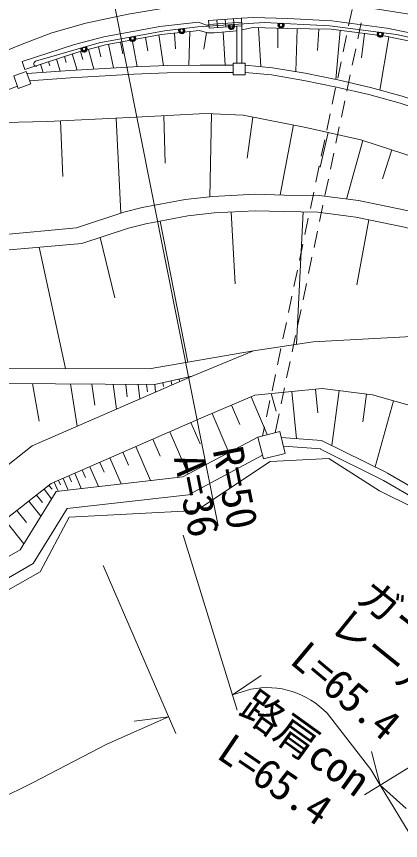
# Model space of a CAD drawing. Units: millimetres, scale not verified. Extents: x 40000 to 680000, y 20000 to 380000.
# Drawn here: x 146041 to 169114, y 262307 to 311800 of the extents above; entities that cross this region are included whole.
import ezdxf
from ezdxf.enums import TextEntityAlignment as Align

# ---------------------------------------------------------------- set-up
doc = ezdxf.new("R2010")
doc.units = ezdxf.units.MM
doc.header["$LTSCALE"] = 1000
doc.linetypes.add('CHAIN', pattern=[18.5, 12, -1.5, 3.5, -1.5])
for name, color, linetype, lineweight in [('M-BGD', 7, 'Continuous', 13), ('M-BMK', 2, 'Continuous', 13), ('M-BMK-ROW', 30, 'Continuous', 13), ('M-STR-HTXT', 7, 'Continuous', 13), ('M-STR-STRC', 7, 'Continuous', 13)]:
    doc.layers.add(name, color=color, linetype=linetype, lineweight=lineweight)
doc.styles.add('ＭＳ ゴシック', font='')
doc.styles.get('ＭＳ ゴシック').set_extended_font_data('MS Gothic')

msp = doc.modelspace()

# ---------------------------------------------------------------- linework, layer by layer
at = {"layer": 'M-BGD'}
for p, q in [((165998, 311237), (166203, 312216)), ((157580, 311551), (157614, 311092)), ((157597, 311322), (159571, 311468)), ((158079, 311588), (158113, 311129)), ((158577, 311625), (158612, 311166)), ((159076, 311662), (159110, 311203)), ((166547, 310449), (166753, 311428)), ((156459, 310902), (156390, 308871)), ((157452, 310839), (157299, 309834)), ((157614, 311092), (159588, 311239)), ((158463, 310862), (158587, 308883)), ((159288, 311239), (159286, 309003)), ((159588, 311239), (159586, 309003)), ((160252, 311130), (159588, 311003)), ((160252, 311130), (162335, 311075)), ((160575, 311121), (160727, 308791)), ((161743, 311091), (161752, 309923)), ((162910, 311066), (162826, 308486)), ((164200, 311044), (164126, 309756)), ((165486, 310962), (165228, 308014)), ((152997, 310392), (153297, 308787)), ((153800, 310540), (153935, 309735)), ((154603, 310688), (154880, 308840)), ((155530, 310800), (155589, 309867)), ((165669, 309671), (165874, 310650)), ((166954, 310775), (166764, 309307)), ((168419, 310572), (167879, 307384)), ((150967, 309984), (151112, 309385)), ((151565, 310129), (151878, 308707)), ((152281, 310260), (152426, 309547)), ((166218, 308883), (166424, 309862)), ((148917, 309395), (149028, 309029)), ((149393, 309550), (149684, 308575)), ((149880, 309696), (150020, 309207)), ((150372, 309826), (150688, 308636)), ((146386, 309093), (146541, 308618)), ((147492, 308929), (147648, 308436)), ((147967, 309084), (148044, 308838)), ((148442, 309239), (148667, 308508)), ((165340, 308105), (165545, 309084)), ((165890, 307317), (166095, 308296)), ((140398, 305418), (146100, 307616)), ((165011, 306540), (165217, 307518)), ((165561, 305751), (165766, 306730)), ((157749, 305963), (157662, 300974)), ((164682, 304974), (164888, 305952)), ((148693, 305529), (148824, 302184)), ((152037, 305699), (152319, 299986)), ((154893, 305849), (154976, 302990)), ((160231, 305760), (159899, 303287)), ((162680, 305284), (161873, 301084)), ((165232, 304186), (165437, 305164)), ((164770, 304835), (164278, 302755)), ((164353, 303408), (164559, 304387)), ((166853, 304354), (165870, 300832)), ((164903, 302620), (165109, 303598)), ((168590, 303784), (168028, 302044)), ((164025, 301842), (164230, 302821)), ((164574, 301054), (164780, 302033)), ((163696, 300276), (163901, 301255)), ((164245, 299488), (164451, 300467)), ((158946, 300049), (159171, 295733)), ((163265, 300058), (162866, 292110)), ((154664, 299514), (156340, 291036)), ((163367, 298710), (163572, 299689)), ((167209, 299593), (166485, 295681)), ((149649, 299113), (141294, 298338)), ((151074, 298527), (151945, 294902)), ((163917, 297922), (164122, 298901)), ((141729, 297435), (149960, 298163)), ((163038, 297145), (163244, 298123)), ((147414, 297938), (148993, 290651)), ((163588, 296356), (163793, 297335)), ((162709, 295579), (162915, 296557)), ((163259, 294791), (163464, 295769)), ((162380, 294013), (162586, 294992)), ((162930, 293225), (163136, 294203)), ((162052, 292447), (162257, 293426)), ((162601, 291659), (162807, 292638)), ((154015, 290631), (160283, 291722)), ((161723, 290881), (161928, 291860)), ((162272, 290093), (162478, 291072)), ((144990, 290666), (154015, 290631)), ((156605, 290199), (146975, 286019)), ((154343, 289687), (156605, 290199)), ((161394, 289315), (161599, 290294)), ((145424, 289764), (154343, 289687)), ((146997, 289750), (147398, 287490)), ((149293, 289730), (149686, 287196)), ((150575, 289719), (150757, 288450)), ((151857, 289708), (152052, 288223)), ((152606, 289702), (152698, 288958)), ((153355, 289695), (153456, 288832)), ((153855, 289691), (153904, 289259)), ((154355, 289689), (154403, 289243)), ((154843, 289800), (154872, 289578)), ((155330, 289910), (155370, 289663)), ((155818, 290021), (155841, 289898)), ((161351, 289157), (161636, 288104)), ((161944, 288527), (162149, 289506)), ((162585, 289279), (162865, 286442)), ((164003, 289419), (164144, 288001)), ((165419, 289330), (164992, 286025)), ((167071, 289116), (166858, 287464)), ((160137, 288963), (161110, 286684)), ((161065, 287750), (161271, 288728)), ((168687, 288722), (167583, 284743)), ((158963, 288462), (159464, 287288)), ((157113, 287672), (148123, 283742)), ((157789, 287961), (158792, 285614)), ((161581, 286803), (161820, 287940)), ((156517, 287412), (157072, 286142)), ((160826, 286612), (160942, 287162)), ((155248, 286857), (156358, 284317)), ((154227, 286411), (154673, 285390)), ((156036, 284146), (160549, 286543)), ((164360, 286338), (161951, 286505)), ((168307, 284384), (164360, 286338)), ((146975, 286019), (135815, 277267)), ((152427, 285623), (152768, 284843)), ((153207, 285965), (154099, 283924)), ((164326, 285839), (162079, 285995)), ((168086, 283936), (164311, 285804)), ((151646, 285282), (152328, 283721)), ((156368, 283077), (160826, 285444)), ((150452, 284760), (150974, 283566)), ((151049, 285021), (151310, 284424)), ((156036, 284146), (148422, 283273)), ((149188, 284208), (149341, 283858)), ((149538, 284361), (149937, 283447)), ((149995, 284560), (150194, 284103)), ((168338, 284368), (174529, 280750)), ((148123, 283742), (137309, 275261)), ((147991, 283639), (148179, 283400)), ((148304, 283821), (148538, 283286)), ((148571, 283938), (148688, 283671)), ((148839, 284055), (149144, 283356)), ((168086, 283936), (174086, 280430)), ((146260, 279761), (148422, 283273)), ((147704, 283413), (148155, 282839)), ((146793, 282699), (147507, 281788)), ((147248, 283056), (147606, 282601)), ((156368, 283077), (149078, 282241)), ((146070, 282132), (146637, 281409)), ((147051, 278947), (149078, 282241)), ((145347, 281565), (146481, 280120)), ((136989, 274423), (146260, 279761)), ((137582, 273495), (147051, 278947))]:
    msp.add_line(p, q, dxfattribs=at)
for points in [[(146386, 309093), (149517, 310117), (151288, 310586), (154657, 311207), (156985, 311463), (157449, 311280), (157601, 311278)], [(157580, 311551), (159554, 311698), (159588, 311239)], [(159554, 311698), (160268, 311730), (162350, 311675), (164983, 311530), (168301, 311106), (172045, 310346), (174444, 309681), (174795, 309368), (174962, 309268)], [(146541, 308618), (149659, 309637), (151398, 310098), (154730, 310712), (157039, 310966)], [(157039, 310966), (157520, 310818), (157926, 310809), (159288, 310945)], [(162335, 311075), (164938, 311032), (168220, 310613), (171929, 309859), (174310, 309199)], [(159055, 308883), (157070, 308883), (155088, 308847), (153078, 308780), (149255, 308549), (146679, 308368)], [(174758, 304678), (173016, 305582), (171153, 306371), (169215, 307008), (167320, 307542), (165355, 307988), (163393, 308391), (161413, 308723), (159778, 308885)], [(159054, 308443), (157074, 308443), (155100, 308407), (153099, 308340), (149284, 308110), (146833, 307938)], [(174564, 304282), (172828, 305183), (170998, 305958), (169086, 306587), (167212, 307115), (165262, 307558), (163313, 307958), (161355, 308287), (159777, 308443)], [(145300, 305431), (147882, 305487), (152824, 305739), (157388, 305981), (159669, 305869), (163424, 305139), (166737, 304392), (171096, 302962)], [(149649, 299113), (152495, 300043), (153587, 300333), (156185, 300812), (157841, 300994), (160376, 301123), (162121, 301077), (164219, 301043), (166588, 300740), (169594, 300129), (171364, 299638), (173173, 299024), (175573, 297995), (176923, 297339), (179299, 295975), (181650, 294391), (183461, 292896), (185126, 291433), (185293, 291273), (186747, 289597), (187834, 288146)], [(149960, 298163), (152778, 299084), (153806, 299356), (156331, 299822), (157922, 299997), (160388, 300122), (162100, 300078), (164147, 300044), (166425, 299753), (169361, 299156), (171070, 298682), (172815, 298090), (175157, 297086), (176455, 296454), (178770, 295125), (181051, 293589), (182813, 292135), (184418, 290724), (185970, 288965), (189841, 283799)], [(170891, 292644), (163874, 292262), (160283, 291722), (156605, 290199)], [(157113, 287672), (160362, 289060), (164411, 289460), (167438, 289069), (170123, 288324), (174292, 285309), (176275, 283687), (177116, 282610), (177983, 276535)]]:
    msp.add_lwpolyline(points, dxfattribs=at)
for points in [[(159776, 308290), (159054, 308292), (159056, 309004), (159778, 309002)], [(145879, 308232), (146631, 308502), (146901, 307751), (146149, 307480)], [(162189, 285559), (160880, 285230), (160549, 286543), (161858, 286872)]]:
    msp.add_lwpolyline(points, close=True, dxfattribs=at)
at = {"layer": 'M-BMK', "linetype": 'CHAIN'}
msp.add_arc((161096, 266489), 50000, 43.8344, 101.2606, dxfattribs=at)
msp.add_spline([(127233, 306197), (131896, 308463), (136605, 310631), (141399, 312602), (146305, 314271), (151333, 315527)], degree=3, dxfattribs=at)
at = {"layer": 'M-BMK-ROW'}
msp.add_lwpolyline([(121185, 261593), (133173, 269185), (137871, 273019), (147463, 278449), (149202, 281738), (156865, 282122), (161277, 285076), (164809, 285256), (167853, 283308), (173951, 280279), (175016, 274835), (178086, 271305), (183664, 267467), (188871, 267388), (194697, 271994), (198032, 273766), (200275, 277742), (202507, 278963), (203868, 276667), (210092, 269731)], dxfattribs=at)
at = {"layer": 'M-STR-HTXT'}
for p, q in [((158167, 281201), (151333, 315527)), ((156048, 280649), (159293, 270139)), ((151259, 278834), (155613, 268732)), ((159012, 271048), (160743, 272216)), ((159012, 271048), (160120, 271393)), ((176323, 270828), (166959, 265056)), ((155178, 269742), (153107, 269481)), ((167894, 265633), (167371, 267654)), ((126661, 255802), (147038, 265790)), ((167894, 265633), (169444, 264233))]:
    msp.add_line(p, q, dxfattribs=at)
for points in [[(147038, 265790), (151472, 268101), (155178, 269742)], [(167894, 265633), (167321, 266578), (164703, 269952)], [(172225, 257872), (169911, 262304), (167894, 265633)]]:
    msp.add_lwpolyline(points, dxfattribs=at)
msp.add_arc((161096, 266489), 5000, 43.8344, 101.2606, dxfattribs=at)
at = {"layer": 'M-STR-STRC'}
for points in [[(192960, 299827), (190925, 301748), (189046, 303311), (186996, 304795), (184737, 306211), (181828, 307835), (179980, 308743), (177598, 309701), (174965, 310601), (172423, 311328), (169781, 311927), (167083, 312342), (164171, 312639), (161284, 312766), (158406, 312677), (155521, 312397), (152742, 311949), (150207, 311407), (148162, 310821), (146373, 310143), (139742, 307438)], [(147188, 309110), (151010, 310227), (154937, 310943), (156927, 311178), (160915, 311447), (164871, 311244), (168863, 310726), (172753, 309876), (174261, 309447), (178024, 308089), (181669, 306402), (185110, 304394), (188415, 302098), (189935, 300860), (192849, 298170), (195412, 295122), (197767, 291904), (199885, 288550), (201212, 285863)]]:
    msp.add_lwpolyline(points, dxfattribs=at)
for centre, radius in [((158953, 311202), 112), ((161933, 311282), 100), ((155970, 310952), 100), ((158953, 311202), 100), ((167895, 310738), 100), ((153016, 310478), 100), ((150099, 309843), 100)]:
    msp.add_circle(centre, radius, dxfattribs=at)
for centre, radius, start, end in [((158953, 311202), 188, 146.994, 40.7338), ((158953, 311202), 150, 135.2735, 52.4543), ((161933, 311282), 188, 140.1841, 33.9239), ((161933, 311282), 150, 128.4636, 45.6444), ((161933, 311282), 112, 87.05398, 87.05397), ((155970, 310952), 188, 149.8542, 43.5939), ((155970, 310952), 150, 138.1337, 55.3144), ((155970, 310952), 112, 96.7241, 96.724), ((167895, 310738), 188, 135.7387, 29.4785), ((167895, 310738), 150, 124.0183, 41.199), ((167895, 310738), 112, 82.6087, 82.6086), ((153016, 310478), 188, 153.4739, 47.2137), ((153016, 310478), 150, 141.7534, 58.9342), ((153016, 310478), 112, 100.34384, 100.34381), ((150099, 309843), 188, 159.4243, 53.1641), ((150099, 309843), 150, 147.7038, 64.8846), ((150099, 309843), 112, 106.29419, 106.29417), ((147230, 308966), 150, 106.2942, 286.2942)]:
    msp.add_arc(centre, radius, start, end, dxfattribs=at)

# ---------------------------------------------------------------- texts
at = {"layer": 'M-STR-HTXT', "style": 'ＭＳ ゴシック'}
msp.add_text('R=50', height=1833, rotation=281.261, dxfattribs=at).set_placement((157280, 285659), align=Align.BOTTOM_LEFT)
msp.add_text('A=36', height=1833, rotation=281.261, dxfattribs=at).set_placement((157280, 285659), align=Align.TOP_LEFT)
for s, rotation, p in [('ガード', 321.96, (168961, 273987)), ('レール', 321.111, (167297, 272264)), ('L=65.4', 320.062, (164896, 270182)), ('路肩con', 324.295, (162548, 266969)), ('L=65.4', 325.823, (160767, 264759))]:
    msp.add_text(s, height=1833, rotation=rotation, dxfattribs=at).set_placement(p, align=Align.BOTTOM_CENTER)

doc.saveas('drawing.dxf')
